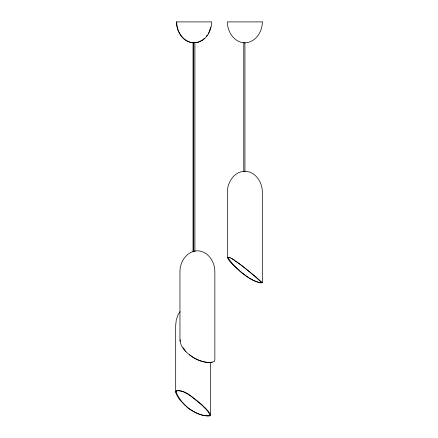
<?xml version="1.0" encoding="UTF-8"?>
<svg xmlns="http://www.w3.org/2000/svg" width="438" height="438" viewBox="0 0 438 438"><rect width="100%" height="100%" fill="white"/><g stroke="black" fill="none" stroke-linecap="round" stroke-linejoin="round"><path stroke-width="0.66" d="M179.958 341.311L179.958 271.752C179.826 261.869 186.774 251.056 197.407 250.804C208.039 251.056 214.987 261.869 214.855 271.752L214.855 360.058L214.406 361.405C207.623 364.252 199.542 360.885 193.437 357.632C187.48 353.581 179.804 347.619 180.226 339.691M209.14 31.744L210.662 27.32M175.682 392.174L176.279 390.751C184.606 389.672 191.214 396.976 197.658 401.17C202.29 405.358 207.76 409.262 210.601 414.967L210.005 415.81C202.246 416.708 194.926 412.47 188.619 408.413C183.648 403.77 177.505 399.007 175.682 392.174L175.682 325.319L176.279 319.893L178.02 314.84L180.1 311.588M206.506 36.173L207.196 35.089M208.236 33.458L208.926 32.374M204.36 38.38L202.559 40.044L198.365 42.136L194.505 42.749M235.425 260.971C244.711 267.476 253.514 274.927 261.732 282.674L261.157 282.964C253.202 281.596 246.441 276.602 240.342 271.598C236.098 266.945 230.114 263.462 227.399 257.615L227.995 257.325L229.742 257.615L232.512 259.039L240.342 264.464L257.205 278.059L262.318 282.674L260.561 282.773M194.822 42.749C205.176 42.234 211.724 31.52 211.636 21.9L176.47 21.9C176.383 31.498 182.876 42.223 193.218 42.749M212.282 362.248C204.048 363.255 195.797 359.828 189.451 354.725M185.471 351.172L185.871 351.172M201.579 404.734L207.749 411.194L210.01 414.967L209.435 415.81C195.518 416.368 181.097 404.772 176.268 392.174L176.843 390.751C186.741 390.083 194.258 399.242 201.579 404.734L201.869 404.734M194.176 42.847C183.544 42.601 176.585 31.788 176.717 21.9M230.251 257.615L228.565 257.325L227.99 257.615C232.939 265.828 240.878 272.414 248.811 277.708M257.205 281.831L259.98 282.674M256.602 281.607L253.591 280.49L249.381 278.059M231.319 258.185L234.429 260.199M183.079 347.608L185.071 350.154M262.318 282.674L262.318 192.178C262.45 182.29 255.496 171.482 244.858 171.231C234.226 171.482 227.267 182.29 227.399 192.178L227.399 257.615M244.935 171.811L244.935 42.847L243.774 42.847L243.774 171.811M210.601 362.27L210.601 414.967M194.91 42.136L194.91 251.516L193.744 251.516L193.744 42.82M193.038 42.136L193.038 251.927M262.318 21.9C262.45 31.788 255.496 42.601 244.858 42.847C234.226 42.601 227.267 31.788 227.399 21.9L262.318 21.9"/></g></svg>
